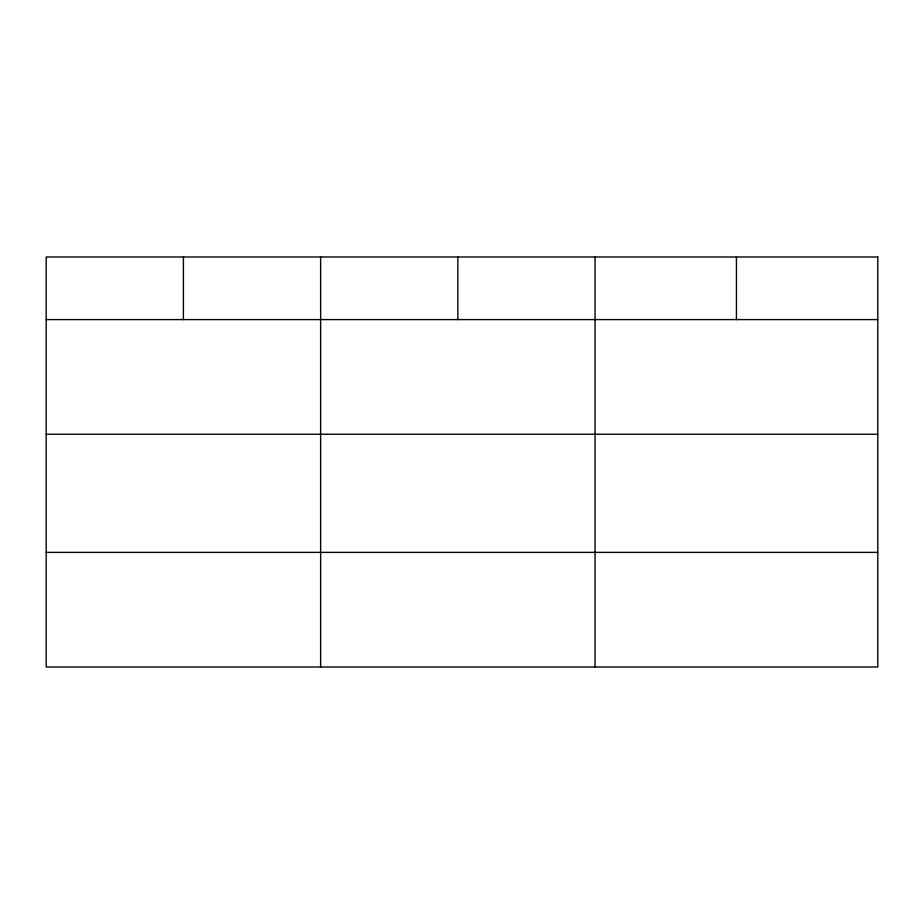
<?xml version="1.0" encoding="UTF-8"?>
<svg xmlns="http://www.w3.org/2000/svg" width="924" height="924" viewBox="0 0 924 924"><rect width="100%" height="100%" fill="white"/><g stroke="black" fill="none" stroke-linecap="round" stroke-linejoin="round"><path stroke-width="1.39" d="M46.2 319.589L877.8 319.589M46.2 434.245L877.8 434.245M46.2 552.367L877.8 552.367M736.428 256.988L736.428 319.589M595.056 256.988L595.056 667.013M457.842 256.988L457.842 319.589M320.628 256.988L320.628 667.013M183.414 256.988L183.414 319.589M877.8 256.988L46.2 256.988L46.2 667.013L877.8 667.013L877.8 256.988"/></g></svg>
